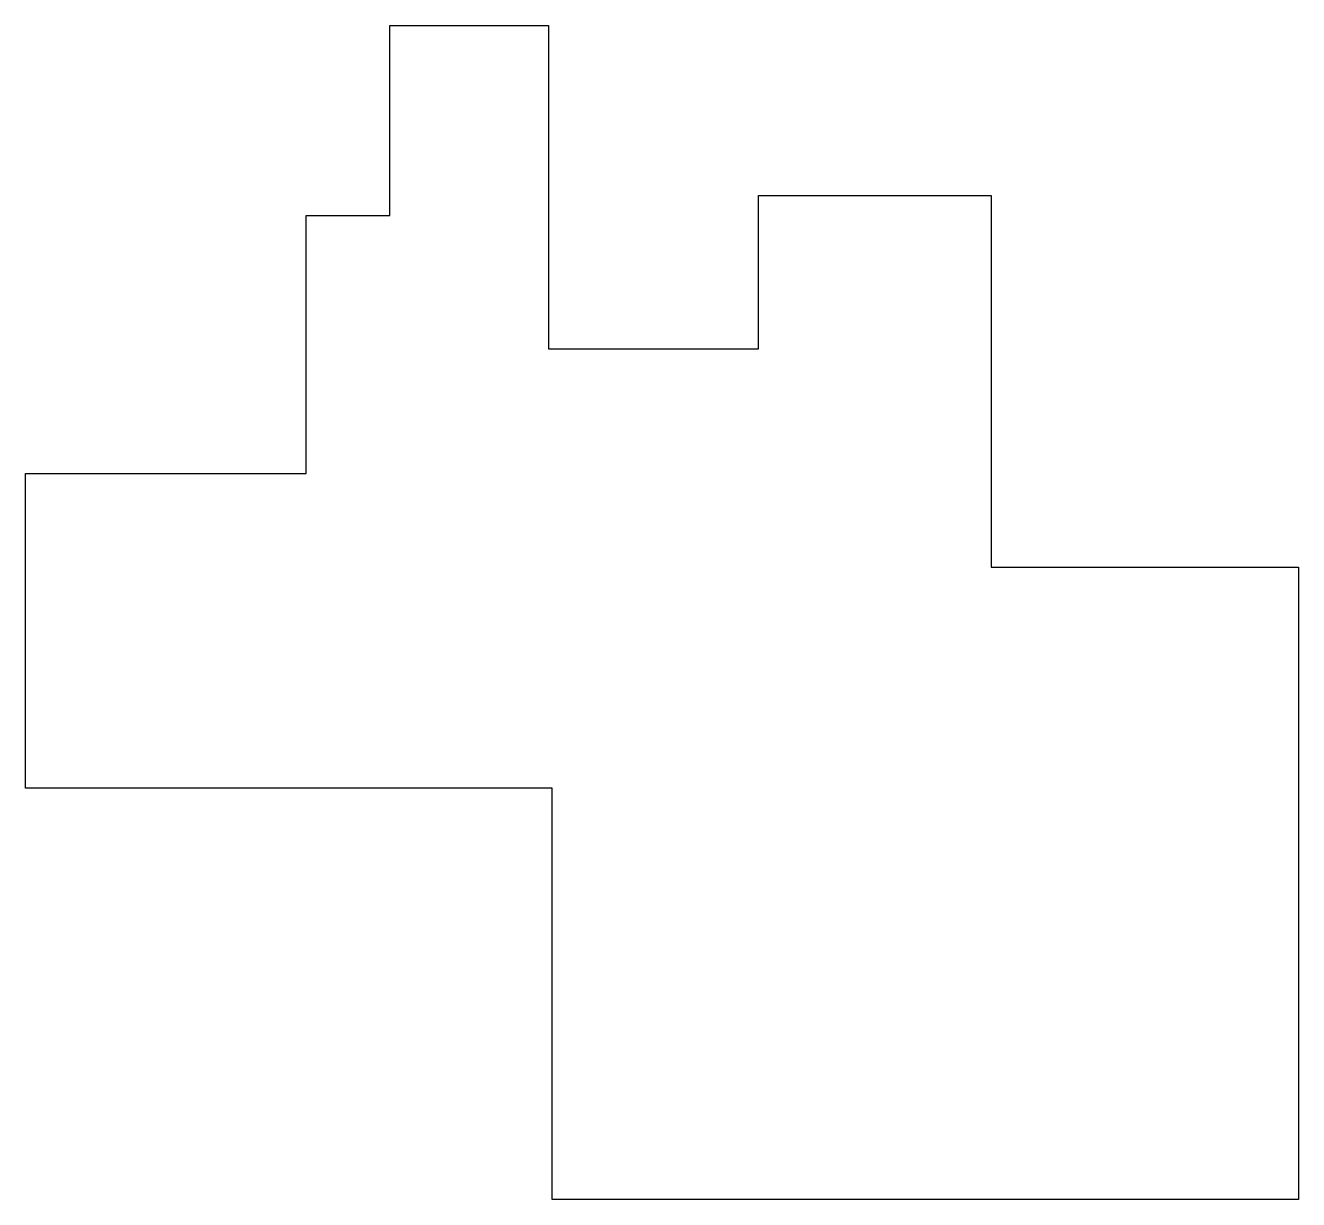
# Model space of a CAD drawing. Header units: millimetres. Extents: x -70 to 52, y -61 to 51.
import ezdxf

# ---------------------------------------------------------------- set-up
doc = ezdxf.new("R2010")
doc.units = ezdxf.units.MM
doc.layers.add('hcd_building_outline', color=1, linetype='Continuous', true_color=0xff0000)

msp = doc.modelspace()

# ---------------------------------------------------------------- linework, layer by layer
at = {"layer": 'hcd_building_outline'}
msp.add_lwpolyline([(-35.03, 50.59), (-19.91, 50.59), (-19.91, 19.75), (0.12, 19.75), (0.12, 34.36), (22.34, 34.36), (22.34, -1.08), (51.65, -1.08), (51.65, -61.4), (-19.55, -61.4), (-19.55, -22.17), (-69.81, -22.17), (-69.81, 7.85), (-43.04, 7.85), (-43.04, 32.47), (-35.03, 32.47)], close=True, dxfattribs=at)

doc.saveas('drawing.dxf')
